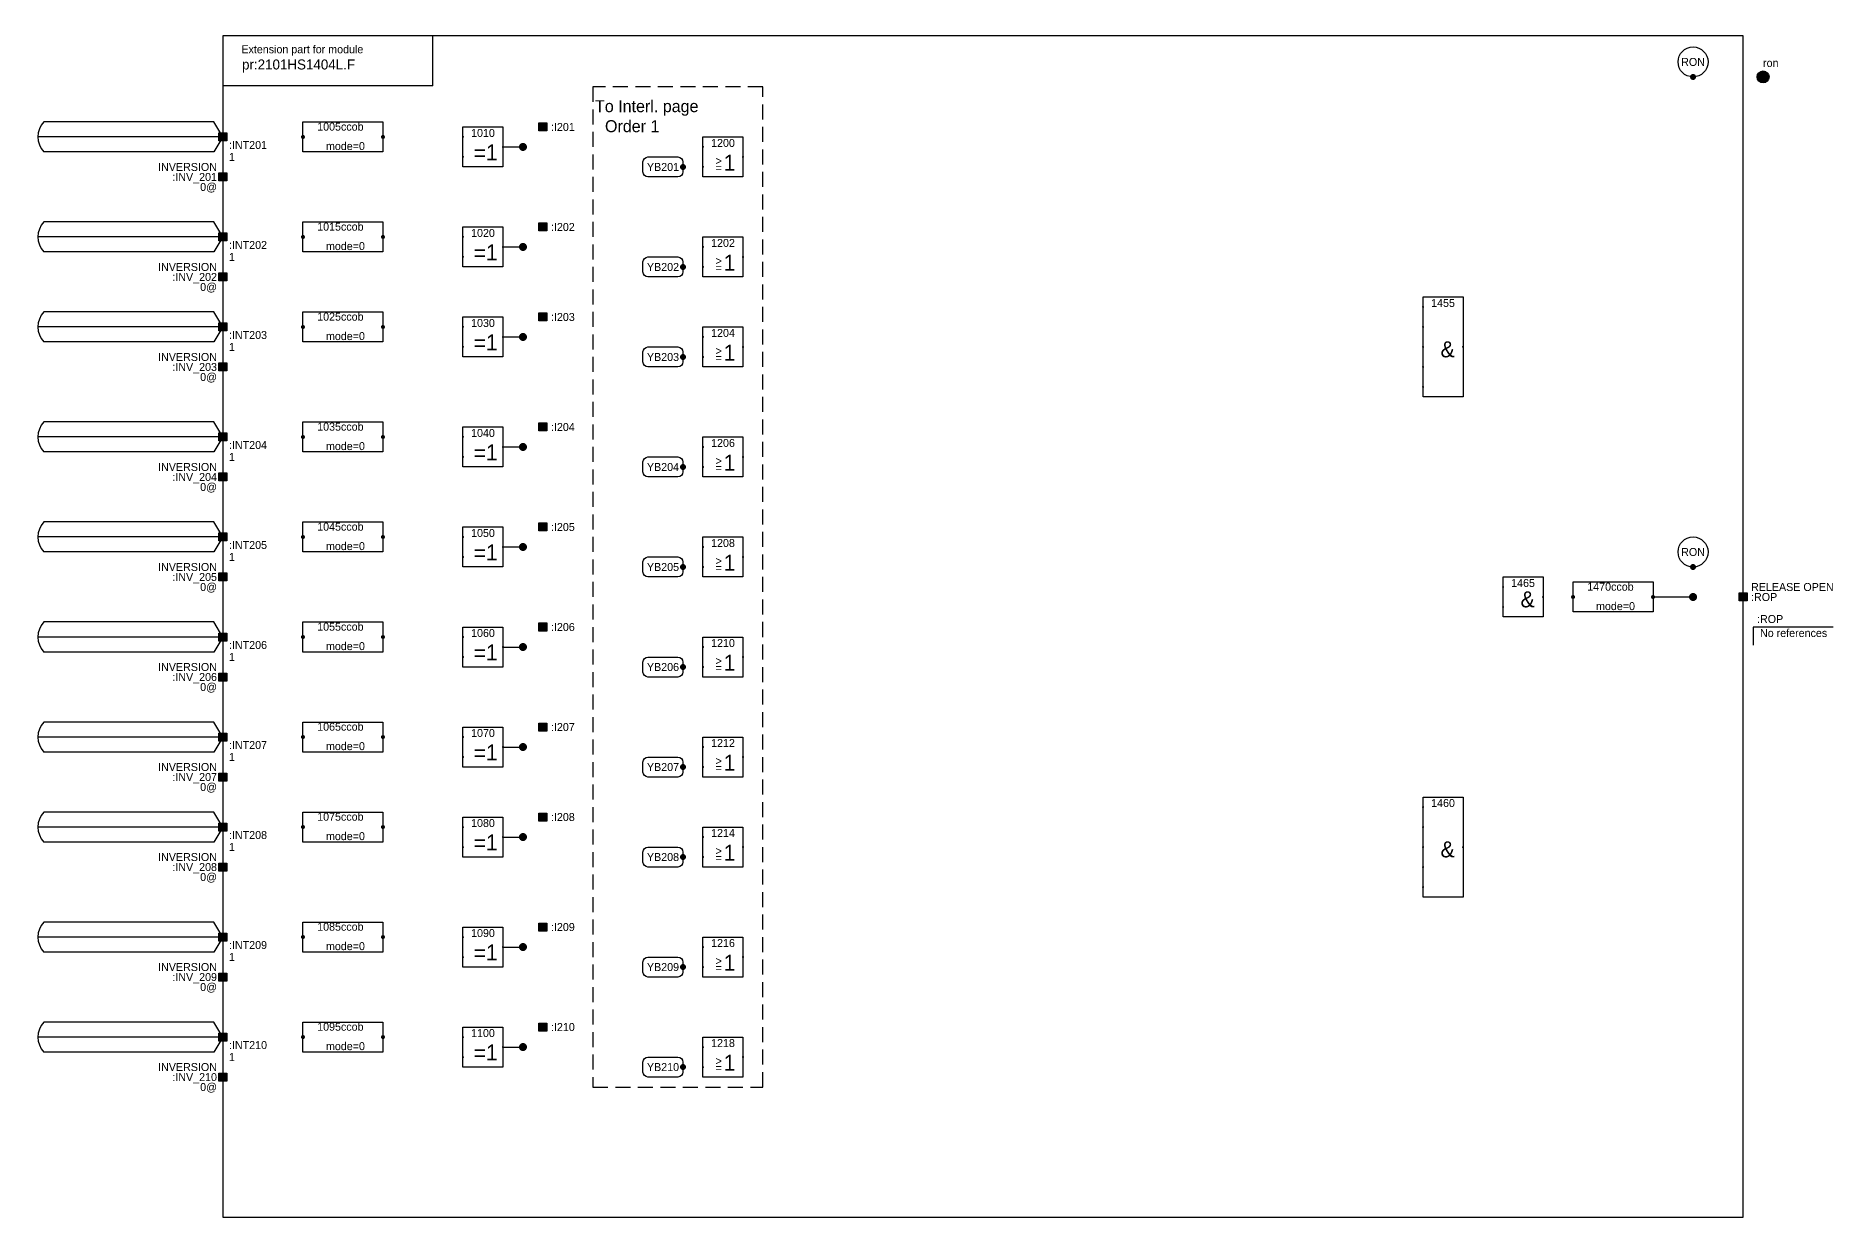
# Model space of a CAD drawing. Extents: x 0 to 2880, y 21 to 2078.
# Drawn here: x 6 to 905, y 760 to 1350 of the extents above; entities that cross this region are included whole.
import ezdxf
from ezdxf.enums import TextEntityAlignment as Align

# ---------------------------------------------------------------- set-up
doc = ezdxf.new("R2010")
doc.units = 0
doc.header["$LTSCALE"] = 15
doc.header["$MEASUREMENT"] = 0
doc.linetypes.add('DASHED', pattern=[0.75, 0.5, -0.25])
doc.layers.get('0').update_dxf_attribs({"linetype": 'CONTINUOUS'})
for name, color, linetype in [('2', 7, 'CONTINUOUS'), ('2_COM', 7, 'CONTINUOUS'), ('CROSSREF', 7, 'CONTINUOUS')]:
    doc.layers.add(name, color=color, linetype=linetype)
doc.styles.add('MONOTXT', font='MetsoMono.ttf')
doc.styles.get("Standard").update_dxf_attribs({"font": 'MetsoMono.ttf'})
doc.styles.add('TXT', font='MetsoMono.ttf')

# ---------------------------------------------------------------- blocks, each defined once
blk = doc.blocks.new('-EADMINM')
for q in [(205, 630.5), (100, 605.5)]:
    blk.add_line((205, 605.5), q)
at = {"color": 7}
blk.add_lwpolyline([(100, 40), (860, 40), (860, 630.5), (100, 630.5)], close=True, dxfattribs=at)
blk.add_text('Extension part for module', height=4).set_placement((109.21, 621.84))
blk.add_attdef('$NAME', (109.54, 613.73), '', height=5)
blk = doc.blocks.new('-OPBIN')
at = {"color": 7}
blk.add_lwpolyline([(-2, 2), (2, 2), (2, -2), (-2, -2)], close=True, dxfattribs=at)
blk.add_solid([(-1.95, 1.95), (1.95, 1.95), (-1.95, -1.95), (1.95, -1.95)], dxfattribs=at)
at = {"color": 7, "style": 'TXT'}
for tag, p, flags in [('$TYPE', (4, 8), 3), ('$CP', (0, -1.6), 2)]:
    blk.add_attdef(tag, p, '', height=4, dxfattribs=dict(at, flags=flags))
for tag, p in [('$COMMENT', (4, 3)), ('$NAME', (4, -2)), ('$VALUE', (4, -7))]:
    blk.add_attdef(tag, p, '', height=4, dxfattribs=at)
blk = doc.blocks.new('-LABELD')
at = {"const_width": 1.5}
blk.add_lwpolyline([(0, -0.75, 1), (0, 0.75, 1)], format="xyb", close=True, dxfattribs=at)
blk.add_circle((0, 7.5), 7.5)
blk.add_attdef('$NAME', text='', height=4).set_placement((0, 7.5), align=Align.MIDDLE)
at = {"color": 7}
for tag, p in [('$COMMENT1', (9.85, 8.16)), ('$COMMENT2', (9.85, 2.32))]:
    blk.add_attdef(tag, p, '', height=4, dxfattribs=at)
at = {"flags": 2}
blk.add_attdef('$CP', (0, 0), '', height=2.5, dxfattribs=at)
blk = doc.blocks.new('-INTBIN')
at = {"color": 7, "const_width": 2.75}
blk.add_lwpolyline([(-1.38, 0, 1), (1.38, 0, 1)], format="xyb", close=True, dxfattribs=at)
at = {"color": 7}
blk.add_circle((0, 0), 3, dxfattribs=at)
at = {"color": 7, "style": 'TXT'}
for tag, p, flags in [('$TYPE', (-0.5, 20), 3), ('$CP', (0, -1.6), 2), ('$DIMENSIO', (0.5, -14), 1)]:
    blk.add_attdef(tag, p, '', height=4, dxfattribs=dict(at, flags=flags))
for tag, p in [('$NAME', (0, 5)), ('$COMMENT', (5, -2)), ('$VALUE', (5, -9))]:
    blk.add_attdef(tag, p, '', height=4, dxfattribs=at)
blk = doc.blocks.new('-EPIBIN')
at = {"color": 7}
for points in [[(0, 0), (-92.5, 0)], [(0, 0), (-4.5, 7.5), (-89.5, 7.5)], [(0, 0), (-4.5, -7.5), (-89.5, -7.5)]]:
    blk.add_lwpolyline(points, dxfattribs=at)
blk.add_lwpolyline([(-2, 2), (2, 2), (2, -2), (-2, -2)], close=True, dxfattribs=at)
blk.add_arc((-81.63, 0), 10.88, 136.4, 223.6, dxfattribs=at)
blk.add_solid([(-1.95, 1.95), (1.95, 1.95), (-1.95, -1.95), (1.95, -1.95)], dxfattribs=at)
at = {"color": 7, "style": 'TXT'}
for tag, p in [('$NAME', (-89, 2)), ('$COMMENT', (-89, -6)), ('$PNAME', (3, -6)), ('$VALUE', (3, -12))]:
    blk.add_attdef(tag, p, '', height=4, dxfattribs=at)
for tag, p, flags in [('$TYPE', (-34, 2), 3), ('$CP', (0, -1.6), 2), ('$TRANSFER', (-53, -6), 3), ('$RATE', (-89, -14), 1)]:
    blk.add_attdef(tag, p, '', height=4, dxfattribs=dict(at, flags=flags))
blk.add_attdef('$COMMENTP', text='', height=4, dxfattribs=at).set_placement((58, -6), align=Align.RIGHT)
blk = doc.blocks.new('-LOX2L')
at = {"color": 7, "const_width": 0.5}
for points in [[(-0.25, 0, 1), (0.25, 0, 1)], [(19.75, -5, 1), (20.25, -5, 1)], [(-0.25, -10, 1), (0.25, -10, 1)]]:
    blk.add_lwpolyline(points, format="xyb", close=True, dxfattribs=at)
blk.add_lwpolyline([(0, 5), (20, 5), (20, -15), (0, -15), (0, 5)])
at = {"color": 7}
for s, p in [('=', (5.3, -11.92)), ('1', (11.43, -11.72))]:
    blk.add_text(s, height=8, dxfattribs=at).set_placement(p)
for tag, p in [('NOTA', (-5.6, -3)), ('NOTO', (20, -8)), ('NOTB', (-5.6, -13))]:
    blk.add_attdef(tag, p, '', height=9)
for tag, p, height, flags in [('A<BIN', (-1.91, -1.95), 4, 2), ('B<BIN', (-1.91, -11.77), 4, 2), ('$&F-ROW1', (6.29, -13.8), 1, 3)]:
    blk.add_attdef(tag, p, '', height=height, dxfattribs=dict(at, flags=flags))
blk.add_attdef('$ORDER', text='', height=4).set_placement((10, 0), align=Align.CENTER)
at = {"color": 7, "flags": 2}
blk.add_attdef('O>BIN', text='', height=4, dxfattribs=at).set_placement((16.01, -6.95), align=Align.RIGHT)
at = {"flags": 3}
blk.add_attdef('$NAME', (0.75, -6.53), '', height=4, dxfattribs=at)
blk = doc.blocks.new('CCOB_SMALL')
at = {"color": 7, "const_width": 1}
for points in [[(-0.5, 0, 1), (0.5, 0, 1)], [(39.5, 0, 1), (40.5, 0, 1)]]:
    blk.add_lwpolyline(points, format="xyb", close=True, dxfattribs=at)
at = {"color": 7}
blk.add_lwpolyline([(0, 7.5), (40, 7.5), (40, -7.5), (0, -7.5)], close=True, dxfattribs=at)
blk.add_text('ccob', height=4, dxfattribs=at).set_placement((19, 3.15))
blk.add_text('mode=', height=4, dxfattribs=at).set_placement((28, -6.55), align=Align.RIGHT)
for tag, p, flags in [('$NAME', (15, 7.5), 3), ('IN<', (2, -1.5), 2), ('CND<', (0, -15), 1), ('FMASK=', (0, -20), 1)]:
    blk.add_attdef(tag, p, '', height=4, dxfattribs=dict(at, flags=flags))
blk.add_attdef('$ORDER', text='', height=4, dxfattribs=at).set_placement((19, 3.15), align=Align.RIGHT)
at = {"color": 7, "flags": 2}
blk.add_attdef('OUT>', text='', height=4, dxfattribs=at).set_placement((38, -1.5), align=Align.RIGHT)
at = {"color": 7}
blk.add_attdef('MODE=', (28, -6.55), '', height=4, dxfattribs=at)
blk = doc.blocks.new('-IPBIN')
at = {"color": 7}
blk.add_lwpolyline([(-2, 2), (2, 2), (2, -2), (-2, -2)], close=True, dxfattribs=at)
blk.add_solid([(-1.95, 1.95), (1.95, 1.95), (-1.95, -1.95), (1.95, -1.95)], dxfattribs=at)
at = {"color": 7, "style": 'TXT'}
for tag, p, flags in [('$TYPE', (4, 8), 3), ('$CP', (0, -1.6), 2)]:
    blk.add_attdef(tag, p, '', height=4, dxfattribs=dict(at, flags=flags))
for tag, p in [('$COMMENT', (-3, 3)), ('$NAME', (-3, -2)), ('$VALUE', (-3, -7))]:
    blk.add_attdef(tag, text='', height=4, dxfattribs=at).set_placement(p, align=Align.RIGHT)
blk = doc.blocks.new('-LOA5L')
at = {"color": 7, "const_width": 0.5}
for points in [[(-0.25, 0, 1), (0.25, 0, 1)], [(-0.25, -10, 1), (0.25, -10, 1)], [(-0.25, -20, 1), (0.25, -20, 1)], [(19.75, -20, 1), (20.25, -20, 1)], [(-0.25, -30, 1), (0.25, -30, 1)], [(-0.25, -40, 1), (0.25, -40, 1)]]:
    blk.add_lwpolyline(points, format="xyb", close=True, dxfattribs=at)
blk.add_lwpolyline([(0, 5), (20, 5), (20, -45), (0, -45), (0, 5)])
at = {"color": 7}
blk.add_text('&', height=8, dxfattribs=at).set_placement((8.74, -25.17))
for tag, p in [('NOTA', (-5.6, -3)), ('NOTB', (-5.6, -13)), ('NOTC', (-5.6, -23)), ('NOTO', (20, -23)), ('NOTD', (-5.6, -33)), ('NOTE', (-5.6, -43))]:
    blk.add_attdef(tag, p, '', height=9)
for tag, p, height, flags in [('A<BIN', (-1.91, -1.95), 4, 2), ('B<BIN', (-1.91, -11.95), 4, 2), ('C<BIN', (-1.91, -21.77), 4, 2), ('D<BIN', (-1.91, -31.77), 4, 2), ('E<BIN', (-1.91, -41.77), 4, 2), ('$&F-ROW1', (6.29, -43.8), 1, 3)]:
    blk.add_attdef(tag, p, '', height=height, dxfattribs=dict(at, flags=flags))
blk.add_attdef('$ORDER', text='', height=4).set_placement((10, 0), align=Align.CENTER)
at = {"color": 7, "flags": 2}
blk.add_attdef('O>BIN', text='', height=4, dxfattribs=at).set_placement((16.01, -21.95), align=Align.RIGHT)
at = {"flags": 3}
blk.add_attdef('$NAME', (0.75, -21.53), '', height=4, dxfattribs=at)
blk = doc.blocks.new('-LOA2L')
at = {"color": 7, "const_width": 0.5}
for points in [[(-0.25, 0, 1), (0.25, 0, 1)], [(19.75, -5, 1), (20.25, -5, 1)], [(-0.25, -10, 1), (0.25, -10, 1)]]:
    blk.add_lwpolyline(points, format="xyb", close=True, dxfattribs=at)
blk.add_lwpolyline([(0, 5), (20, 5), (20, -15), (0, -15), (0, 5)])
at = {"color": 7}
blk.add_text('&', height=8, dxfattribs=at).set_placement((8.74, -10.17))
for tag, p in [('NOTA', (-5.6, -3)), ('NOTO', (20, -8)), ('NOTB', (-5.6, -13))]:
    blk.add_attdef(tag, p, '', height=9)
for tag, p, height, flags in [('A<BIN', (-1.91, -1.95), 4, 2), ('B<BIN', (-1.91, -11.77), 4, 2), ('$&F-ROW1', (6.29, -13.8), 1, 3)]:
    blk.add_attdef(tag, p, '', height=height, dxfattribs=dict(at, flags=flags))
blk.add_attdef('$ORDER', text='', height=4).set_placement((10, 0), align=Align.CENTER)
at = {"color": 7, "flags": 2}
blk.add_attdef('O>BIN', text='', height=4, dxfattribs=at).set_placement((16.01, -6.95), align=Align.RIGHT)
at = {"flags": 3}
blk.add_attdef('$NAME', (0.75, -6.53), '', height=4, dxfattribs=at)
blk = doc.blocks.new('-LABEL_LEFT')
at = {"color": 7}
blk.add_lwpolyline([(-17.5, 5), (-2.5, 5, -0.41), (0, 2.5), (0, -2.5, -0.41), (-2.5, -5), (-17.5, -5, -0.41), (-20, -2.5), (-20, 2.5, -0.41), (-17.5, 5)], format="xyb", dxfattribs=at)
at = {"const_width": 1.5}
blk.add_lwpolyline([(0, -0.75, 1), (0, 0.75, 1)], format="xyb", close=True, dxfattribs=at)
at = {"color": 7}
for tag, p in [('$COMMENT1', (-23, 0)), ('$COMMENT2', (-23, -5))]:
    blk.add_attdef(tag, text='', height=4, dxfattribs=at).set_placement(p, align=Align.MIDDLE_RIGHT)
blk.add_attdef('$NAME', text='', height=4).set_placement((-10, 0), align=Align.MIDDLE)
at = {"flags": 2}
blk.add_attdef('$CP', (0, 0), '', height=2.5, dxfattribs=at)
blk = doc.blocks.new('-LOO2L')
at = {"color": 7, "const_width": 0.5}
for points in [[(-0.25, 0, 1), (0.25, 0, 1)], [(19.75, -5, 1), (20.25, -5, 1)], [(-0.25, -10, 1), (0.25, -10, 1)]]:
    blk.add_lwpolyline(points, format="xyb", close=True, dxfattribs=at)
blk.add_lwpolyline([(0, 5), (20, 5), (20, -15), (0, -15), (0, 5)])
at = {"color": 7}
for s, height, p in [('>', 4, (6.32, -8.93)), ('1', 8, (10.28, -11.87)), ('=', 4, (6.32, -12.36))]:
    blk.add_text(s, height=height, dxfattribs=at).set_placement(p)
for tag, p in [('NOTA', (-5.6, -3)), ('NOTO', (20, -8)), ('NOTB', (-5.6, -13))]:
    blk.add_attdef(tag, p, '', height=9)
for tag, p, height, flags in [('A<BIN', (-1.91, -1.95), 4, 2), ('B<BIN', (-1.91, -11.77), 4, 2), ('$&F-ROW1', (6.29, -13.8), 1, 3)]:
    blk.add_attdef(tag, p, '', height=height, dxfattribs=dict(at, flags=flags))
blk.add_attdef('$ORDER', text='', height=4).set_placement((10, 0), align=Align.CENTER)
at = {"color": 7, "flags": 2}
blk.add_attdef('O>BIN', text='', height=4, dxfattribs=at).set_placement((16.01, -6.95), align=Align.RIGHT)
at = {"flags": 3}
blk.add_attdef('$NAME', (0.75, -6.53), '', height=4, dxfattribs=at)
blk = doc.blocks.new('--ED_83078A')
at = {"layer": 'CROSSREF', "color": 7}
blk.add_lwpolyline([(40, -10), (0, -10), (0, -19)], dxfattribs=at)
at = {"layer": 'CROSSREF', "color": 7, "style": 'MONOTXT'}
for s, p in [(':ROP', (2, -8)), (' No references', (2, -15))]:
    blk.add_text(s, height=4, dxfattribs=at).set_placement(p)

msp = doc.modelspace()

# ---------------------------------------------------------------- linework, layer by layer
at = {"layer": '2', "color": 7}
for points in [[(835, 1330, 0, 0, 0), (865, 1330, 0, 0, 0), (865, 1330, 5, 0, 0), (870, 1330, 0, 0, 0)], [(250, 1295, 0, 0, 0), (250, 1305, 0, 0, 0), (255, 1305, 0, 0, 0), (255, 1305, 5, 0, 0), (260, 1305, 0, 0, 0)], [(100, 1300, 0, 0, 0), (135, 1300, 0, 0, 0), (135, 1300, 5, 0, 0), (140, 1300, 0, 0, 0)], [(180, 1300, 0, 0, 0), (215, 1300, 0, 0, 0), (215, 1300, 0, 0, 0), (215, 1300, 5, 0, 0), (220, 1300, 0, 0, 0)], [(250, 1295, 0, 0, 0), (335, 1295, 0, 0, 0), (335, 1295, 5, 0, 0), (340, 1295, 0, 0, 0)], [(100, 1280, 0, 0, 0), (205, 1280, 0, 0, 0), (205, 1290, 0, 0, 0), (215, 1290, 0, 0, 0), (215, 1290, 5, 0, 0), (220, 1290, 0, 0, 0)], [(330, 1285, 0, 0, 0), (335, 1285, 0, 0, 0), (335, 1285, 5, 0, 0), (340, 1285, 0, 0, 0)], [(360, 1290, 0, 0, 0), (675, 1290, 0, 0, 0), (675, 1215, 0, 0, 0), (695, 1215, 0, 0, 0), (695, 1215, 5, 0, 0), (700, 1215, 0, 0, 0)], [(100, 1250, 0, 0, 0), (135, 1250, 0, 0, 0), (135, 1250, 5, 0, 0), (140, 1250, 0, 0, 0)], [(180, 1250, 0, 0, 0), (215, 1250, 0, 0, 0), (215, 1250, 0, 0, 0), (215, 1250, 5, 0, 0), (220, 1250, 0, 0, 0)], [(250, 1245, 0, 0, 0), (250, 1255, 0, 0, 0), (255, 1255, 0, 0, 0), (255, 1255, 5, 0, 0), (260, 1255, 0, 0, 0)], [(100, 1230, 0, 0, 0), (205, 1230, 0, 0, 0), (205, 1240, 0, 0, 0), (215, 1240, 0, 0, 0), (215, 1240, 5, 0, 0), (220, 1240, 0, 0, 0)], [(250, 1245, 0, 0, 0), (335, 1245, 0, 0, 0), (335, 1245, 5, 0, 0), (340, 1245, 0, 0, 0)], [(360, 1240, 0, 0, 0), (660, 1240, 0, 0, 0), (660, 1205, 0, 0, 0), (695, 1205, 0, 0, 0), (695, 1205, 5, 0, 0), (700, 1205, 0, 0, 0)], [(330, 1235, 0, 0, 0), (335, 1235, 0, 0, 0), (335, 1235, 5, 0, 0), (340, 1235, 0, 0, 0)], [(100, 1205, 0, 0, 0), (135, 1205, 0, 0, 0), (135, 1205, 5, 0, 0), (140, 1205, 0, 0, 0)], [(180, 1205, 0, 0, 0), (215, 1205, 0, 0, 0), (215, 1205, 0, 0, 0), (215, 1205, 5, 0, 0), (220, 1205, 0, 0, 0)], [(250, 1200, 0, 0, 0), (250, 1210, 0, 0, 0), (255, 1210, 0, 0, 0), (255, 1210, 5, 0, 0), (260, 1210, 0, 0, 0)], [(100, 1185, 0, 0, 0), (205, 1185, 0, 0, 0), (205, 1195, 0, 0, 0), (215, 1195, 0, 0, 0), (215, 1195, 5, 0, 0), (220, 1195, 0, 0, 0)], [(250, 1200, 0, 0, 0), (335, 1200, 0, 0, 0), (335, 1200, 5, 0, 0), (340, 1200, 0, 0, 0)], [(360, 1195, 0, 0, 0), (695, 1195, 0, 0, 0), (695, 1195, 5, 0, 0), (700, 1195, 0, 0, 0)], [(720, 1195, 0, 0, 0), (730, 1195, 0, 0, 0), (730, 1075, 0, 0, 0), (735, 1075, 0, 0, 0), (735, 1075, 5, 0, 0), (740, 1075, 0, 0, 0)], [(330, 1190, 0, 0, 0), (335, 1190, 0, 0, 0), (335, 1190, 5, 0, 0), (340, 1190, 0, 0, 0)], [(360, 1140, 0, 0, 0), (660, 1140, 0, 0, 0), (660, 1185, 0, 0, 0), (695, 1185, 0, 0, 0), (695, 1185, 5, 0, 0), (700, 1185, 0, 0, 0)], [(360, 1090, 0, 0, 0), (675, 1090, 0, 0, 0), (675, 1175, 0, 0, 0), (695, 1175, 0, 0, 0), (695, 1175, 5, 0, 0), (700, 1175, 0, 0, 0)], [(100, 1150, 0, 0, 0), (135, 1150, 0, 0, 0), (135, 1150, 5, 0, 0), (140, 1150, 0, 0, 0)], [(180, 1150, 0, 0, 0), (215, 1150, 0, 0, 0), (215, 1150, 0, 0, 0), (215, 1150, 5, 0, 0), (220, 1150, 0, 0, 0)], [(250, 1145, 0, 0, 0), (250, 1155, 0, 0, 0), (255, 1155, 0, 0, 0), (255, 1155, 5, 0, 0), (260, 1155, 0, 0, 0)], [(100, 1130, 0, 0, 0), (205, 1130, 0, 0, 0), (205, 1140, 0, 0, 0), (215, 1140, 0, 0, 0), (215, 1140, 5, 0, 0), (220, 1140, 0, 0, 0)], [(250, 1145, 0, 0, 0), (335, 1145, 0, 0, 0), (335, 1145, 5, 0, 0), (340, 1145, 0, 0, 0)], [(330, 1135, 0, 0, 0), (335, 1135, 0, 0, 0), (335, 1135, 5, 0, 0), (340, 1135, 0, 0, 0)], [(250, 1095, 0, 0, 0), (250, 1105, 0, 0, 0), (255, 1105, 0, 0, 0), (255, 1105, 5, 0, 0), (260, 1105, 0, 0, 0)], [(100, 1100, 0, 0, 0), (135, 1100, 0, 0, 0), (135, 1100, 5, 0, 0), (140, 1100, 0, 0, 0)], [(180, 1100, 0, 0, 0), (215, 1100, 0, 0, 0), (215, 1100, 0, 0, 0), (215, 1100, 5, 0, 0), (220, 1100, 0, 0, 0)], [(250, 1095, 0, 0, 0), (335, 1095, 0, 0, 0), (335, 1095, 5, 0, 0), (340, 1095, 0, 0, 0)], [(100, 1080, 0, 0, 0), (205, 1080, 0, 0, 0), (205, 1090, 0, 0, 0), (215, 1090, 0, 0, 0), (215, 1090, 5, 0, 0), (220, 1090, 0, 0, 0)], [(330, 1085, 0, 0, 0), (335, 1085, 0, 0, 0), (335, 1085, 5, 0, 0), (340, 1085, 0, 0, 0)], [(835, 1070, 0, 0, 0), (835, 1080, 0, 0, 0), (835, 1080, 5, 0, 0), (835, 1085, 0, 0, 0)], [(760, 1070, 0, 0, 0), (770, 1070, 0, 0, 0), (770, 1070, 5, 0, 0), (775, 1070, 0, 0, 0)], [(835, 1070, 0, 0, 0), (855, 1070, 0, 0, 0), (855, 1070, 5, 0, 0), (860, 1070, 0, 0, 0)], [(720, 945, 0, 0, 0), (730, 945, 0, 0, 0), (730, 1065, 0, 0, 0), (735, 1065, 0, 0, 0), (735, 1065, 5, 0, 0), (740, 1065, 0, 0, 0)], [(100, 1050, 0, 0, 0), (135, 1050, 0, 0, 0), (135, 1050, 5, 0, 0), (140, 1050, 0, 0, 0)], [(180, 1050, 0, 0, 0), (215, 1050, 0, 0, 0), (215, 1050, 0, 0, 0), (215, 1050, 5, 0, 0), (220, 1050, 0, 0, 0)], [(250, 1045, 0, 0, 0), (250, 1055, 0, 0, 0), (255, 1055, 0, 0, 0), (255, 1055, 5, 0, 0), (260, 1055, 0, 0, 0)], [(100, 1030, 0, 0, 0), (205, 1030, 0, 0, 0), (205, 1040, 0, 0, 0), (215, 1040, 0, 0, 0), (215, 1040, 5, 0, 0), (220, 1040, 0, 0, 0)], [(250, 1045, 0, 0, 0), (335, 1045, 0, 0, 0), (335, 1045, 5, 0, 0), (340, 1045, 0, 0, 0)], [(360, 1040, 0, 0, 0), (675, 1040, 0, 0, 0), (675, 965, 0, 0, 0), (695, 965, 0, 0, 0), (695, 965, 5, 0, 0), (700, 965, 0, 0, 0)], [(330, 1035, 0, 0, 0), (335, 1035, 0, 0, 0), (335, 1035, 5, 0, 0), (340, 1035, 0, 0, 0)], [(250, 995, 0, 0, 0), (250, 1005, 0, 0, 0), (255, 1005, 0, 0, 0), (255, 1005, 5, 0, 0), (260, 1005, 0, 0, 0)], [(100, 1000, 0, 0, 0), (135, 1000, 0, 0, 0), (135, 1000, 5, 0, 0), (140, 1000, 0, 0, 0)], [(180, 1000, 0, 0, 0), (215, 1000, 0, 0, 0), (215, 1000, 0, 0, 0), (215, 1000, 5, 0, 0), (220, 1000, 0, 0, 0)], [(250, 995, 0, 0, 0), (335, 995, 0, 0, 0), (335, 995, 5, 0, 0), (340, 995, 0, 0, 0)], [(100, 980, 0, 0, 0), (205, 980, 0, 0, 0), (205, 990, 0, 0, 0), (215, 990, 0, 0, 0), (215, 990, 5, 0, 0), (220, 990, 0, 0, 0)], [(360, 990, 0, 0, 0), (660, 990, 0, 0, 0), (660, 955, 0, 0, 0), (695, 955, 0, 0, 0), (695, 955, 5, 0, 0), (700, 955, 0, 0, 0)], [(330, 985, 0, 0, 0), (335, 985, 0, 0, 0), (335, 985, 5, 0, 0), (340, 985, 0, 0, 0)], [(250, 950, 0, 0, 0), (250, 960, 0, 0, 0), (255, 960, 0, 0, 0), (255, 960, 5, 0, 0), (260, 960, 0, 0, 0)], [(100, 955, 0, 0, 0), (135, 955, 0, 0, 0), (135, 955, 5, 0, 0), (140, 955, 0, 0, 0)], [(180, 955, 0, 0, 0), (215, 955, 0, 0, 0), (215, 955, 0, 0, 0), (215, 955, 5, 0, 0), (220, 955, 0, 0, 0)], [(250, 950, 0, 0, 0), (335, 950, 0, 0, 0), (335, 950, 5, 0, 0), (340, 950, 0, 0, 0)], [(100, 935, 0, 0, 0), (205, 935, 0, 0, 0), (205, 945, 0, 0, 0), (215, 945, 0, 0, 0), (215, 945, 5, 0, 0), (220, 945, 0, 0, 0)], [(360, 945, 0, 0, 0), (695, 945, 0, 0, 0), (695, 945, 5, 0, 0), (700, 945, 0, 0, 0)], [(330, 940, 0, 0, 0), (335, 940, 0, 0, 0), (335, 940, 5, 0, 0), (340, 940, 0, 0, 0)], [(360, 890, 0, 0, 0), (660, 890, 0, 0, 0), (660, 935, 0, 0, 0), (695, 935, 0, 0, 0), (695, 935, 5, 0, 0), (700, 935, 0, 0, 0)], [(360, 840, 0, 0, 0), (675, 840, 0, 0, 0), (675, 925, 0, 0, 0), (695, 925, 0, 0, 0), (695, 925, 5, 0, 0), (700, 925, 0, 0, 0)], [(250, 895, 0, 0, 0), (250, 905, 0, 0, 0), (255, 905, 0, 0, 0), (255, 905, 5, 0, 0), (260, 905, 0, 0, 0)], [(100, 900, 0, 0, 0), (135, 900, 0, 0, 0), (135, 900, 5, 0, 0), (140, 900, 0, 0, 0)], [(180, 900, 0, 0, 0), (215, 900, 0, 0, 0), (215, 900, 0, 0, 0), (215, 900, 5, 0, 0), (220, 900, 0, 0, 0)], [(100, 880, 0, 0, 0), (205, 880, 0, 0, 0), (205, 890, 0, 0, 0), (215, 890, 0, 0, 0), (215, 890, 5, 0, 0), (220, 890, 0, 0, 0)], [(250, 895, 0, 0, 0), (335, 895, 0, 0, 0), (335, 895, 5, 0, 0), (340, 895, 0, 0, 0)], [(330, 885, 0, 0, 0), (335, 885, 0, 0, 0), (335, 885, 5, 0, 0), (340, 885, 0, 0, 0)], [(250, 845, 0, 0, 0), (250, 855, 0, 0, 0), (255, 855, 0, 0, 0), (255, 855, 5, 0, 0), (260, 855, 0, 0, 0)], [(100, 850, 0, 0, 0), (135, 850, 0, 0, 0), (135, 850, 5, 0, 0), (140, 850, 0, 0, 0)], [(180, 850, 0, 0, 0), (215, 850, 0, 0, 0), (215, 850, 0, 0, 0), (215, 850, 5, 0, 0), (220, 850, 0, 0, 0)], [(250, 845, 0, 0, 0), (335, 845, 0, 0, 0), (335, 845, 5, 0, 0), (340, 845, 0, 0, 0)], [(100, 830, 0, 0, 0), (205, 830, 0, 0, 0), (205, 840, 0, 0, 0), (215, 840, 0, 0, 0), (215, 840, 5, 0, 0), (220, 840, 0, 0, 0)], [(330, 835, 0, 0, 0), (335, 835, 0, 0, 0), (335, 835, 5, 0, 0), (340, 835, 0, 0, 0)]]:
    msp.add_lwpolyline(points, format="xyseb", dxfattribs=at)
for points in [[(240, 1295), (250, 1295)], [(240, 1245), (250, 1245)], [(240, 1200), (250, 1200)], [(240, 1145), (250, 1145)], [(240, 1095), (250, 1095)], [(815, 1070), (835, 1070)], [(240, 1045), (250, 1045)], [(240, 995), (250, 995)], [(240, 950), (250, 950)], [(240, 895), (250, 895)], [(240, 845), (250, 845)]]:
    msp.add_lwpolyline(points, dxfattribs=at)
at = {"layer": '2', "color": 7, "const_width": 2}
for points in [[(249, 1295, 1), (251, 1295, 1)], [(249, 1245, 1), (251, 1245, 1)], [(249, 1200, 1), (251, 1200, 1)], [(249, 1145, 1), (251, 1145, 1)], [(249, 1095, 1), (251, 1095, 1)], [(834, 1070, 1), (836, 1070, 1)], [(249, 1045, 1), (251, 1045, 1)], [(249, 995, 1), (251, 995, 1)], [(249, 950, 1), (251, 950, 1)], [(249, 895, 1), (251, 895, 1)], [(249, 845, 1), (251, 845, 1)]]:
    msp.add_lwpolyline(points, format="xyb", close=True, dxfattribs=at)
at = {"layer": '2_COM', "color": 6, "linetype": 'DASHED'}
msp.add_lwpolyline([(285, 1325), (285, 825), (370, 825), (370, 1325), (285, 1325)], dxfattribs=at)

# ---------------------------------------------------------------- block references
at = {"layer": '2', "color": 7}
ref = msp.add_blockref('-EADMINM', (0, 720), dxfattribs=at)
ref.add_attrib('$NAME', 'pr:2101HS1404L.F', (109.54, 1333.73), dxfattribs={"height": 5})
ref = msp.add_blockref('-LABELD', (835, 1330), dxfattribs=at)
ref.add_attrib('$NAME', 'RON', dxfattribs={"height": 4}).set_placement((835, 1337.5), align=Align.MIDDLE)
ref = msp.add_blockref('-INTBIN', (870, 1330), dxfattribs=at)
ref.add_attrib('$NAME', 'ron', (870, 1335), dxfattribs={"color": 7, "height": 4, "style": 'TXT'})
ref = msp.add_blockref('-EPIBIN', (100, 1300), dxfattribs=at)
ref.add_attrib('$PNAME', ':INT201', (103, 1294), dxfattribs={"height": 4})
ref.add_attrib('$VALUE', '1', (103, 1288), dxfattribs={"color": 7, "height": 4})
ref = msp.add_blockref('CCOB_SMALL', (140, 1300), dxfattribs=at)
ref.add_attrib('$ORDER', '1005', dxfattribs={"color": 7, "height": 4}).set_placement((159, 1303.15), align=Align.RIGHT)
ref.add_attrib('MODE=', '0', (168, 1293.45), dxfattribs={"color": 7, "height": 4})
ref = msp.add_blockref('-LOX2L', (220, 1300), dxfattribs=at)
ref.add_attrib('$ORDER', '1010', dxfattribs={"height": 4}).set_placement((230, 1300), align=Align.CENTER)
ref = msp.add_blockref('-OPBIN', (260, 1305), dxfattribs=at)
ref.add_attrib('$NAME', ':I201', (264, 1303), dxfattribs={"color": 7, "height": 4, "style": 'TXT'})
ref = msp.add_blockref('-LOO2L', (340, 1295), dxfattribs=at)
ref.add_attrib('$ORDER', '1200', dxfattribs={"height": 4}).set_placement((350, 1295), align=Align.CENTER)
ref = msp.add_blockref('-IPBIN', (100, 1280), dxfattribs=at)
ref.add_attrib('$NAME', ':INV_201', dxfattribs={"color": 7, "height": 4, "style": 'TXT'}).set_placement((97, 1278), align=Align.RIGHT)
ref.add_attrib('$COMMENT', 'INVERSION', dxfattribs={"color": 7, "height": 4, "style": 'TXT'}).set_placement((97, 1283), align=Align.RIGHT)
ref.add_attrib('$VALUE', '0@', dxfattribs={"color": 7, "height": 4, "style": 'TXT'}).set_placement((97, 1273), align=Align.RIGHT)
ref = msp.add_blockref('-LABEL_LEFT', (330, 1285), dxfattribs=at)
ref.add_attrib('$NAME', 'YB201', dxfattribs={"height": 4}).set_placement((320, 1285), align=Align.MIDDLE)
ref = msp.add_blockref('-EPIBIN', (100, 1250), dxfattribs=at)
ref.add_attrib('$PNAME', ':INT202', (103, 1244), dxfattribs={"height": 4})
ref.add_attrib('$VALUE', '1', (103, 1238), dxfattribs={"color": 7, "height": 4})
ref = msp.add_blockref('CCOB_SMALL', (140, 1250), dxfattribs=at)
ref.add_attrib('$ORDER', '1015', dxfattribs={"color": 7, "height": 4}).set_placement((159, 1253.15), align=Align.RIGHT)
ref.add_attrib('MODE=', '0', (168, 1243.45), dxfattribs={"color": 7, "height": 4})
ref = msp.add_blockref('-LOX2L', (220, 1250), dxfattribs=at)
ref.add_attrib('$ORDER', '1020', dxfattribs={"height": 4}).set_placement((230, 1250), align=Align.CENTER)
ref = msp.add_blockref('-OPBIN', (260, 1255), dxfattribs=at)
ref.add_attrib('$NAME', ':I202', (264, 1253), dxfattribs={"color": 7, "height": 4, "style": 'TXT'})
ref = msp.add_blockref('-LOO2L', (340, 1245), dxfattribs=at)
ref.add_attrib('$ORDER', '1202', dxfattribs={"height": 4}).set_placement((350, 1245), align=Align.CENTER)
ref = msp.add_blockref('-LABEL_LEFT', (330, 1235), dxfattribs=at)
ref.add_attrib('$NAME', 'YB202', dxfattribs={"height": 4}).set_placement((320, 1235), align=Align.MIDDLE)
ref = msp.add_blockref('-IPBIN', (100, 1230), dxfattribs=at)
ref.add_attrib('$NAME', ':INV_202', dxfattribs={"color": 7, "height": 4, "style": 'TXT'}).set_placement((97, 1228), align=Align.RIGHT)
ref.add_attrib('$COMMENT', 'INVERSION', dxfattribs={"color": 7, "height": 4, "style": 'TXT'}).set_placement((97, 1233), align=Align.RIGHT)
ref.add_attrib('$VALUE', '0@', dxfattribs={"color": 7, "height": 4, "style": 'TXT'}).set_placement((97, 1223), align=Align.RIGHT)
ref = msp.add_blockref('-LOA5L', (700, 1215), dxfattribs=at)
ref.add_attrib('$ORDER', '1455', dxfattribs={"height": 4}).set_placement((710, 1215), align=Align.CENTER)
ref = msp.add_blockref('-EPIBIN', (100, 1205), dxfattribs=at)
ref.add_attrib('$PNAME', ':INT203', (103, 1199), dxfattribs={"height": 4})
ref.add_attrib('$VALUE', '1', (103, 1193), dxfattribs={"color": 7, "height": 4})
ref = msp.add_blockref('CCOB_SMALL', (140, 1205), dxfattribs=at)
ref.add_attrib('$ORDER', '1025', dxfattribs={"color": 7, "height": 4}).set_placement((159, 1208.15), align=Align.RIGHT)
ref.add_attrib('MODE=', '0', (168, 1198.45), dxfattribs={"color": 7, "height": 4})
ref = msp.add_blockref('-LOX2L', (220, 1205), dxfattribs=at)
ref.add_attrib('$ORDER', '1030', dxfattribs={"height": 4}).set_placement((230, 1205), align=Align.CENTER)
ref = msp.add_blockref('-OPBIN', (260, 1210), dxfattribs=at)
ref.add_attrib('$NAME', ':I203', (264, 1208), dxfattribs={"color": 7, "height": 4, "style": 'TXT'})
ref = msp.add_blockref('-LOO2L', (340, 1200), dxfattribs=at)
ref.add_attrib('$ORDER', '1204', dxfattribs={"height": 4}).set_placement((350, 1200), align=Align.CENTER)
ref = msp.add_blockref('-IPBIN', (100, 1185), dxfattribs=at)
ref.add_attrib('$NAME', ':INV_203', dxfattribs={"color": 7, "height": 4, "style": 'TXT'}).set_placement((97, 1183), align=Align.RIGHT)
ref.add_attrib('$COMMENT', 'INVERSION', dxfattribs={"color": 7, "height": 4, "style": 'TXT'}).set_placement((97, 1188), align=Align.RIGHT)
ref.add_attrib('$VALUE', '0@', dxfattribs={"color": 7, "height": 4, "style": 'TXT'}).set_placement((97, 1178), align=Align.RIGHT)
ref = msp.add_blockref('-LABEL_LEFT', (330, 1190), dxfattribs=at)
ref.add_attrib('$NAME', 'YB203', dxfattribs={"height": 4}).set_placement((320, 1190), align=Align.MIDDLE)
ref = msp.add_blockref('-EPIBIN', (100, 1150), dxfattribs=at)
ref.add_attrib('$PNAME', ':INT204', (103, 1144), dxfattribs={"height": 4})
ref.add_attrib('$VALUE', '1', (103, 1138), dxfattribs={"color": 7, "height": 4})
ref = msp.add_blockref('CCOB_SMALL', (140, 1150), dxfattribs=at)
ref.add_attrib('$ORDER', '1035', dxfattribs={"color": 7, "height": 4}).set_placement((159, 1153.15), align=Align.RIGHT)
ref.add_attrib('MODE=', '0', (168, 1143.45), dxfattribs={"color": 7, "height": 4})
ref = msp.add_blockref('-LOX2L', (220, 1150), dxfattribs=at)
ref.add_attrib('$ORDER', '1040', dxfattribs={"height": 4}).set_placement((230, 1150), align=Align.CENTER)
ref = msp.add_blockref('-OPBIN', (260, 1155), dxfattribs=at)
ref.add_attrib('$NAME', ':I204', (264, 1153), dxfattribs={"color": 7, "height": 4, "style": 'TXT'})
ref = msp.add_blockref('-LOO2L', (340, 1145), dxfattribs=at)
ref.add_attrib('$ORDER', '1206', dxfattribs={"height": 4}).set_placement((350, 1145), align=Align.CENTER)
ref = msp.add_blockref('-IPBIN', (100, 1130), dxfattribs=at)
ref.add_attrib('$NAME', ':INV_204', dxfattribs={"color": 7, "height": 4, "style": 'TXT'}).set_placement((97, 1128), align=Align.RIGHT)
ref.add_attrib('$COMMENT', 'INVERSION', dxfattribs={"color": 7, "height": 4, "style": 'TXT'}).set_placement((97, 1133), align=Align.RIGHT)
ref.add_attrib('$VALUE', '0@', dxfattribs={"color": 7, "height": 4, "style": 'TXT'}).set_placement((97, 1123), align=Align.RIGHT)
ref = msp.add_blockref('-LABEL_LEFT', (330, 1135), dxfattribs=at)
ref.add_attrib('$NAME', 'YB204', dxfattribs={"height": 4}).set_placement((320, 1135), align=Align.MIDDLE)
ref = msp.add_blockref('-EPIBIN', (100, 1100), dxfattribs=at)
ref.add_attrib('$PNAME', ':INT205', (103, 1094), dxfattribs={"height": 4})
ref.add_attrib('$VALUE', '1', (103, 1088), dxfattribs={"color": 7, "height": 4})
ref = msp.add_blockref('CCOB_SMALL', (140, 1100), dxfattribs=at)
ref.add_attrib('$ORDER', '1045', dxfattribs={"color": 7, "height": 4}).set_placement((159, 1103.15), align=Align.RIGHT)
ref.add_attrib('MODE=', '0', (168, 1093.45), dxfattribs={"color": 7, "height": 4})
ref = msp.add_blockref('-OPBIN', (260, 1105), dxfattribs=at)
ref.add_attrib('$NAME', ':I205', (264, 1103), dxfattribs={"color": 7, "height": 4, "style": 'TXT'})
ref = msp.add_blockref('-LOX2L', (220, 1100), dxfattribs=at)
ref.add_attrib('$ORDER', '1050', dxfattribs={"height": 4}).set_placement((230, 1100), align=Align.CENTER)
ref = msp.add_blockref('-LOO2L', (340, 1095), dxfattribs=at)
ref.add_attrib('$ORDER', '1208', dxfattribs={"height": 4}).set_placement((350, 1095), align=Align.CENTER)
ref = msp.add_blockref('-LABELD', (835, 1085), dxfattribs=at)
ref.add_attrib('$NAME', 'RON', dxfattribs={"height": 4}).set_placement((835, 1092.5), align=Align.MIDDLE)
ref = msp.add_blockref('-LABEL_LEFT', (330, 1085), dxfattribs=at)
ref.add_attrib('$NAME', 'YB205', dxfattribs={"height": 4}).set_placement((320, 1085), align=Align.MIDDLE)
ref = msp.add_blockref('-IPBIN', (100, 1080), dxfattribs=at)
ref.add_attrib('$NAME', ':INV_205', dxfattribs={"color": 7, "height": 4, "style": 'TXT'}).set_placement((97, 1078), align=Align.RIGHT)
ref.add_attrib('$COMMENT', 'INVERSION', dxfattribs={"color": 7, "height": 4, "style": 'TXT'}).set_placement((97, 1083), align=Align.RIGHT)
ref.add_attrib('$VALUE', '0@', dxfattribs={"color": 7, "height": 4, "style": 'TXT'}).set_placement((97, 1073), align=Align.RIGHT)
ref = msp.add_blockref('-LOA2L', (740, 1075), dxfattribs=at)
ref.add_attrib('$ORDER', '1465', dxfattribs={"height": 4}).set_placement((750, 1075), align=Align.CENTER)
ref = msp.add_blockref('CCOB_SMALL', (775, 1070), dxfattribs=at)
ref.add_attrib('$ORDER', '1470', dxfattribs={"color": 7, "height": 4}).set_placement((794, 1073.15), align=Align.RIGHT)
ref.add_attrib('MODE=', '0', (803, 1063.45), dxfattribs={"color": 7, "height": 4})
ref = msp.add_blockref('-OPBIN', (860, 1070), dxfattribs=at)
ref.add_attrib('$NAME', ':ROP', (864, 1068), dxfattribs={"color": 7, "height": 4, "style": 'TXT'})
ref.add_attrib('$COMMENT', 'RELEASE OPEN', (864, 1073), dxfattribs={"color": 7, "height": 4, "style": 'TXT'})
ref = msp.add_blockref('-EPIBIN', (100, 1050), dxfattribs=at)
ref.add_attrib('$PNAME', ':INT206', (103, 1044), dxfattribs={"height": 4})
ref.add_attrib('$VALUE', '1', (103, 1038), dxfattribs={"color": 7, "height": 4})
ref = msp.add_blockref('CCOB_SMALL', (140, 1050), dxfattribs=at)
ref.add_attrib('$ORDER', '1055', dxfattribs={"color": 7, "height": 4}).set_placement((159, 1053.15), align=Align.RIGHT)
ref.add_attrib('MODE=', '0', (168, 1043.45), dxfattribs={"color": 7, "height": 4})
ref = msp.add_blockref('-LOX2L', (220, 1050), dxfattribs=at)
ref.add_attrib('$ORDER', '1060', dxfattribs={"height": 4}).set_placement((230, 1050), align=Align.CENTER)
ref = msp.add_blockref('-OPBIN', (260, 1055), dxfattribs=at)
ref.add_attrib('$NAME', ':I206', (264, 1053), dxfattribs={"color": 7, "height": 4, "style": 'TXT'})
ref = msp.add_blockref('-LOO2L', (340, 1045), dxfattribs=at)
ref.add_attrib('$ORDER', '1210', dxfattribs={"height": 4}).set_placement((350, 1045), align=Align.CENTER)
ref = msp.add_blockref('-IPBIN', (100, 1030), dxfattribs=at)
ref.add_attrib('$NAME', ':INV_206', dxfattribs={"color": 7, "height": 4, "style": 'TXT'}).set_placement((97, 1028), align=Align.RIGHT)
ref.add_attrib('$COMMENT', 'INVERSION', dxfattribs={"color": 7, "height": 4, "style": 'TXT'}).set_placement((97, 1033), align=Align.RIGHT)
ref.add_attrib('$VALUE', '0@', dxfattribs={"color": 7, "height": 4, "style": 'TXT'}).set_placement((97, 1023), align=Align.RIGHT)
ref = msp.add_blockref('-LABEL_LEFT', (330, 1035), dxfattribs=at)
ref.add_attrib('$NAME', 'YB206', dxfattribs={"height": 4}).set_placement((320, 1035), align=Align.MIDDLE)
ref = msp.add_blockref('-EPIBIN', (100, 1000), dxfattribs=at)
ref.add_attrib('$PNAME', ':INT207', (103, 994), dxfattribs={"height": 4})
ref.add_attrib('$VALUE', '1', (103, 988), dxfattribs={"color": 7, "height": 4})
ref = msp.add_blockref('CCOB_SMALL', (140, 1000), dxfattribs=at)
ref.add_attrib('$ORDER', '1065', dxfattribs={"color": 7, "height": 4}).set_placement((159, 1003.15), align=Align.RIGHT)
ref.add_attrib('MODE=', '0', (168, 993.45), dxfattribs={"color": 7, "height": 4})
ref = msp.add_blockref('-OPBIN', (260, 1005), dxfattribs=at)
ref.add_attrib('$NAME', ':I207', (264, 1003), dxfattribs={"color": 7, "height": 4, "style": 'TXT'})
ref = msp.add_blockref('-LOX2L', (220, 1000), dxfattribs=at)
ref.add_attrib('$ORDER', '1070', dxfattribs={"height": 4}).set_placement((230, 1000), align=Align.CENTER)
ref = msp.add_blockref('-LOO2L', (340, 995), dxfattribs=at)
ref.add_attrib('$ORDER', '1212', dxfattribs={"height": 4}).set_placement((350, 995), align=Align.CENTER)
ref = msp.add_blockref('-LABEL_LEFT', (330, 985), dxfattribs=at)
ref.add_attrib('$NAME', 'YB207', dxfattribs={"height": 4}).set_placement((320, 985), align=Align.MIDDLE)
ref = msp.add_blockref('-IPBIN', (100, 980), dxfattribs=at)
ref.add_attrib('$NAME', ':INV_207', dxfattribs={"color": 7, "height": 4, "style": 'TXT'}).set_placement((97, 978), align=Align.RIGHT)
ref.add_attrib('$COMMENT', 'INVERSION', dxfattribs={"color": 7, "height": 4, "style": 'TXT'}).set_placement((97, 983), align=Align.RIGHT)
ref.add_attrib('$VALUE', '0@', dxfattribs={"color": 7, "height": 4, "style": 'TXT'}).set_placement((97, 973), align=Align.RIGHT)
ref = msp.add_blockref('-EPIBIN', (100, 955), dxfattribs=at)
ref.add_attrib('$PNAME', ':INT208', (103, 949), dxfattribs={"height": 4})
ref.add_attrib('$VALUE', '1', (103, 943), dxfattribs={"color": 7, "height": 4})
ref = msp.add_blockref('CCOB_SMALL', (140, 955), dxfattribs=at)
ref.add_attrib('$ORDER', '1075', dxfattribs={"color": 7, "height": 4}).set_placement((159, 958.15), align=Align.RIGHT)
ref.add_attrib('MODE=', '0', (168, 948.45), dxfattribs={"color": 7, "height": 4})
ref = msp.add_blockref('-OPBIN', (260, 960), dxfattribs=at)
ref.add_attrib('$NAME', ':I208', (264, 958), dxfattribs={"color": 7, "height": 4, "style": 'TXT'})
ref = msp.add_blockref('-LOA5L', (700, 965), dxfattribs=at)
ref.add_attrib('$ORDER', '1460', dxfattribs={"height": 4}).set_placement((710, 965), align=Align.CENTER)
ref = msp.add_blockref('-LOX2L', (220, 955), dxfattribs=at)
ref.add_attrib('$ORDER', '1080', dxfattribs={"height": 4}).set_placement((230, 955), align=Align.CENTER)
ref = msp.add_blockref('-LOO2L', (340, 950), dxfattribs=at)
ref.add_attrib('$ORDER', '1214', dxfattribs={"height": 4}).set_placement((350, 950), align=Align.CENTER)
ref = msp.add_blockref('-LABEL_LEFT', (330, 940), dxfattribs=at)
ref.add_attrib('$NAME', 'YB208', dxfattribs={"height": 4}).set_placement((320, 940), align=Align.MIDDLE)
ref = msp.add_blockref('-IPBIN', (100, 935), dxfattribs=at)
ref.add_attrib('$NAME', ':INV_208', dxfattribs={"color": 7, "height": 4, "style": 'TXT'}).set_placement((97, 933), align=Align.RIGHT)
ref.add_attrib('$COMMENT', 'INVERSION', dxfattribs={"color": 7, "height": 4, "style": 'TXT'}).set_placement((97, 938), align=Align.RIGHT)
ref.add_attrib('$VALUE', '0@', dxfattribs={"color": 7, "height": 4, "style": 'TXT'}).set_placement((97, 928), align=Align.RIGHT)
ref = msp.add_blockref('-EPIBIN', (100, 900), dxfattribs=at)
ref.add_attrib('$PNAME', ':INT209', (103, 894), dxfattribs={"height": 4})
ref.add_attrib('$VALUE', '1', (103, 888), dxfattribs={"color": 7, "height": 4})
ref = msp.add_blockref('CCOB_SMALL', (140, 900), dxfattribs=at)
ref.add_attrib('$ORDER', '1085', dxfattribs={"color": 7, "height": 4}).set_placement((159, 903.15), align=Align.RIGHT)
ref.add_attrib('MODE=', '0', (168, 893.45), dxfattribs={"color": 7, "height": 4})
ref = msp.add_blockref('-LOX2L', (220, 900), dxfattribs=at)
ref.add_attrib('$ORDER', '1090', dxfattribs={"height": 4}).set_placement((230, 900), align=Align.CENTER)
ref = msp.add_blockref('-OPBIN', (260, 905), dxfattribs=at)
ref.add_attrib('$NAME', ':I209', (264, 903), dxfattribs={"color": 7, "height": 4, "style": 'TXT'})
ref = msp.add_blockref('-LOO2L', (340, 895), dxfattribs=at)
ref.add_attrib('$ORDER', '1216', dxfattribs={"height": 4}).set_placement((350, 895), align=Align.CENTER)
ref = msp.add_blockref('-LABEL_LEFT', (330, 885), dxfattribs=at)
ref.add_attrib('$NAME', 'YB209', dxfattribs={"height": 4}).set_placement((320, 885), align=Align.MIDDLE)
ref = msp.add_blockref('-IPBIN', (100, 880), dxfattribs=at)
ref.add_attrib('$NAME', ':INV_209', dxfattribs={"color": 7, "height": 4, "style": 'TXT'}).set_placement((97, 878), align=Align.RIGHT)
ref.add_attrib('$COMMENT', 'INVERSION', dxfattribs={"color": 7, "height": 4, "style": 'TXT'}).set_placement((97, 883), align=Align.RIGHT)
ref.add_attrib('$VALUE', '0@', dxfattribs={"color": 7, "height": 4, "style": 'TXT'}).set_placement((97, 873), align=Align.RIGHT)
ref = msp.add_blockref('-EPIBIN', (100, 850), dxfattribs=at)
ref.add_attrib('$PNAME', ':INT210', (103, 844), dxfattribs={"height": 4})
ref.add_attrib('$VALUE', '1', (103, 838), dxfattribs={"color": 7, "height": 4})
ref = msp.add_blockref('CCOB_SMALL', (140, 850), dxfattribs=at)
ref.add_attrib('$ORDER', '1095', dxfattribs={"color": 7, "height": 4}).set_placement((159, 853.15), align=Align.RIGHT)
ref.add_attrib('MODE=', '0', (168, 843.45), dxfattribs={"color": 7, "height": 4})
ref = msp.add_blockref('-LOX2L', (220, 850), dxfattribs=at)
ref.add_attrib('$ORDER', '1100', dxfattribs={"height": 4}).set_placement((230, 850), align=Align.CENTER)
ref = msp.add_blockref('-OPBIN', (260, 855), dxfattribs=at)
ref.add_attrib('$NAME', ':I210', (264, 853), dxfattribs={"color": 7, "height": 4, "style": 'TXT'})
ref = msp.add_blockref('-LOO2L', (340, 845), dxfattribs=at)
ref.add_attrib('$ORDER', '1218', dxfattribs={"height": 4}).set_placement((350, 845), align=Align.CENTER)
ref = msp.add_blockref('-IPBIN', (100, 830), dxfattribs=at)
ref.add_attrib('$NAME', ':INV_210', dxfattribs={"color": 7, "height": 4, "style": 'TXT'}).set_placement((97, 828), align=Align.RIGHT)
ref.add_attrib('$COMMENT', 'INVERSION', dxfattribs={"color": 7, "height": 4, "style": 'TXT'}).set_placement((97, 833), align=Align.RIGHT)
ref.add_attrib('$VALUE', '0@', dxfattribs={"color": 7, "height": 4, "style": 'TXT'}).set_placement((97, 823), align=Align.RIGHT)
ref = msp.add_blockref('-LABEL_LEFT', (330, 835), dxfattribs=at)
ref.add_attrib('$NAME', 'YB210', dxfattribs={"height": 4}).set_placement((320, 835), align=Align.MIDDLE)
at = {"layer": 'CROSSREF', "color": 7}
msp.add_blockref('--ED_83078A', (865, 1065), dxfattribs=at)

# ---------------------------------------------------------------- texts
at = {"layer": '2_COM', "color": 6, "style": 'MONOTXT'}
for s, p in [('To Interl. page', (286.01, 1312.39)), ('Order 1', (291.01, 1302.39))]:
    msp.add_text(s, height=6, dxfattribs=at).set_placement(p)

doc.saveas('drawing.dxf')
